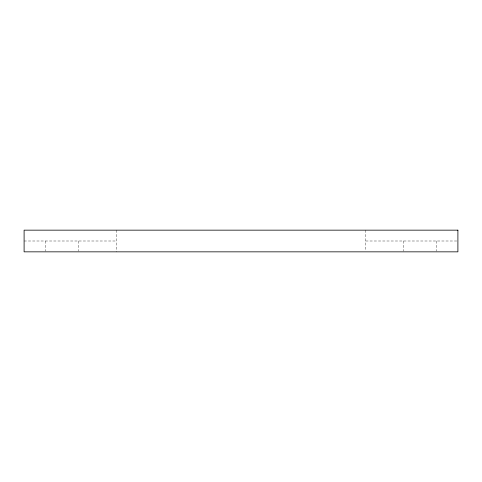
<?xml version="1.0" encoding="UTF-8"?>
<svg xmlns="http://www.w3.org/2000/svg" width="482" height="482" viewBox="0 0 482 482"><rect width="100%" height="100%" fill="white"/><g stroke="black" fill="none" stroke-linecap="round" stroke-linejoin="round"><path stroke-width="0.36" stroke-dasharray="2.41 1.81" d="M24.1 241L116.283 241M365.718 241L457.9 241M436.21 241L436.21 251.122M403.675 241L403.675 251.122M365.718 230.155L365.718 251.098M116.283 230.155L116.283 251.845M78.325 241L78.325 251.122M45.79 241L45.79 251.122"/><path stroke-width="0.72" d="M457.9 230.155L24.1 230.155L24.1 251.845L457.9 251.845L457.9 230.155"/></g></svg>
